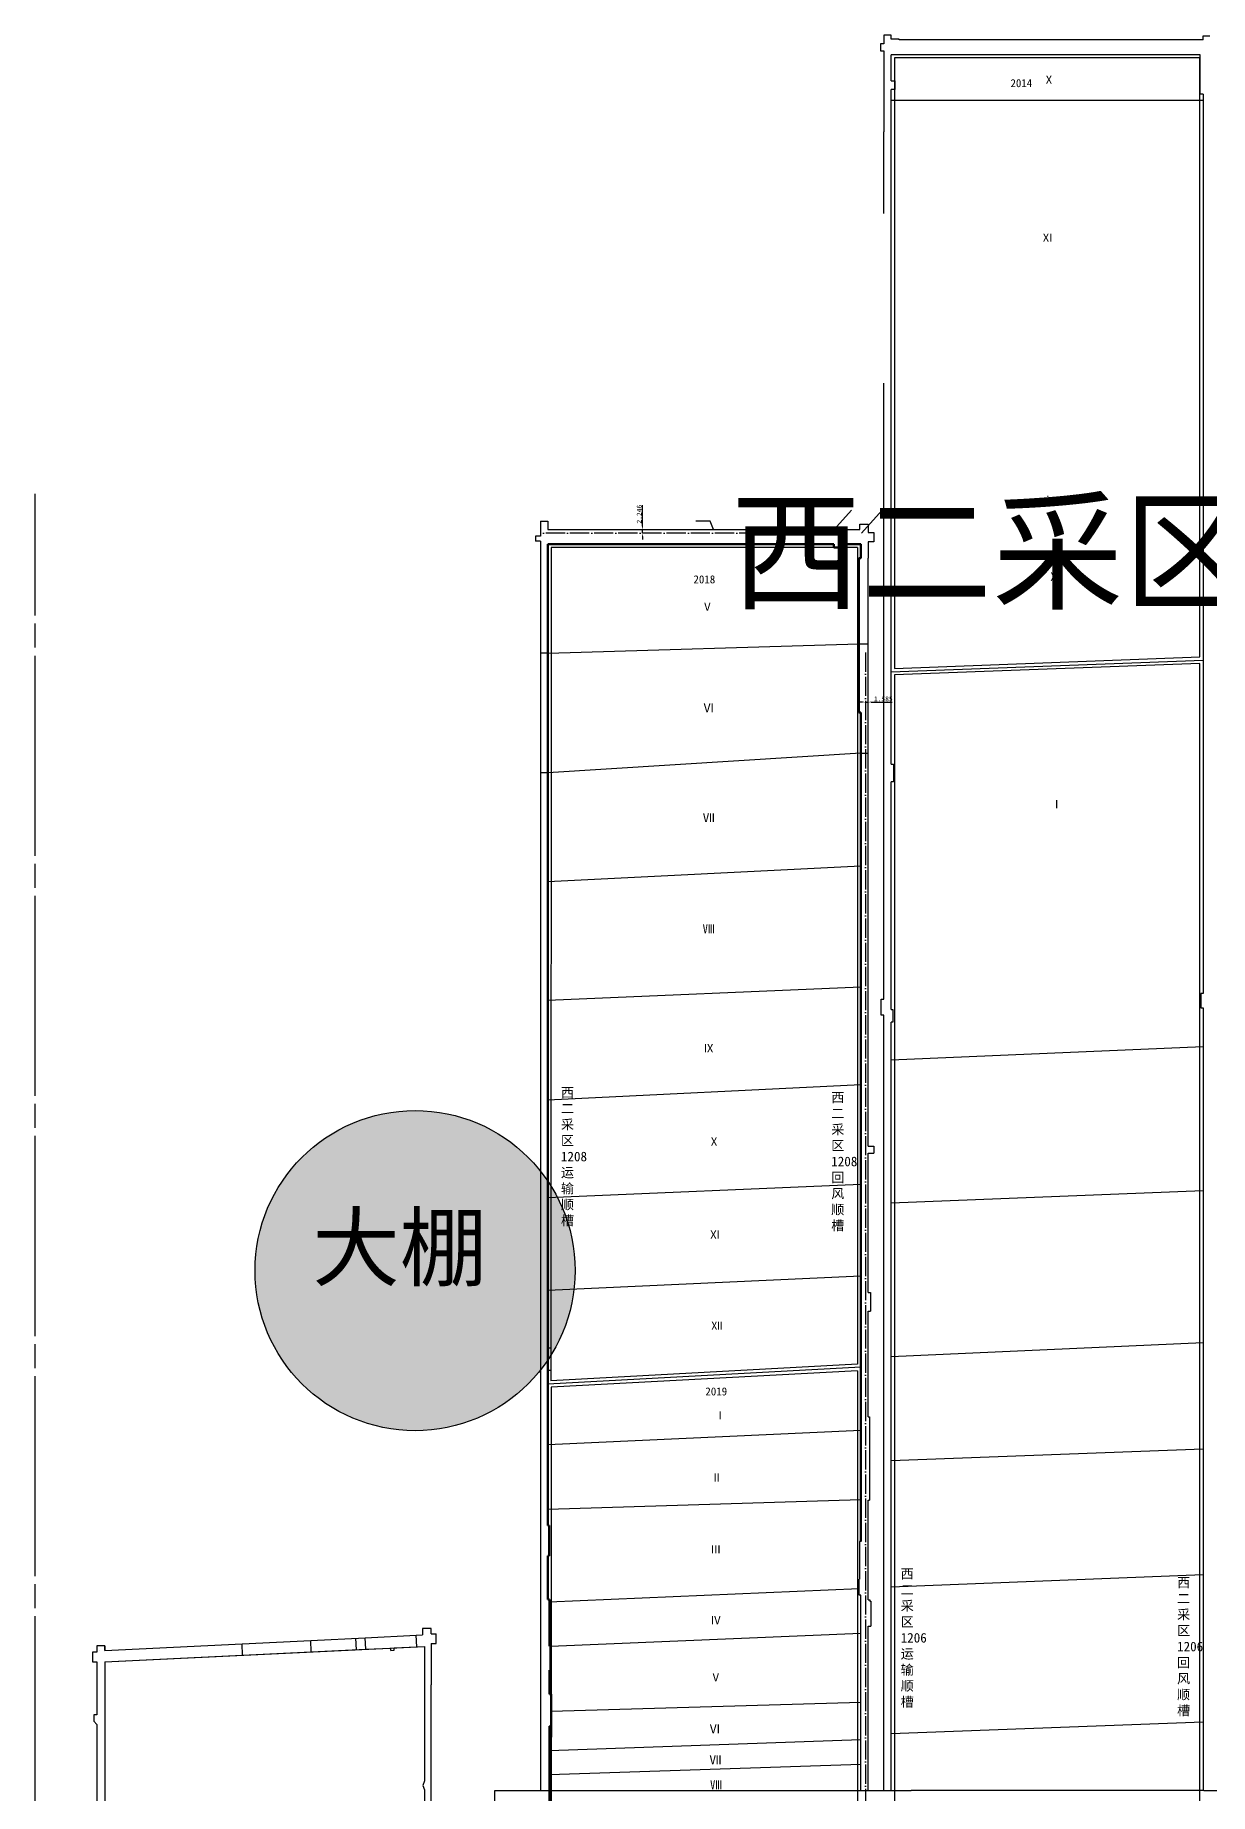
# Model space of a CAD drawing. Header units: millimetres. Extents: x 41513366 to 41522434, y 4590966 to 4600634.
# Drawn here: x 41516612 to 41517346, y 4597773 to 4598871 of the extents above; entities that cross this region are included whole.
import ezdxf

# ---------------------------------------------------------------- set-up
doc = ezdxf.new("R2010")
doc.units = ezdxf.units.MM
doc.header["$PDMODE"] = 35
doc.header["$PDSIZE"] = -5
for name, pattern in [('ACAD_ISO02W100', [15, 12, -3]), ('ACAD_ISO04W100', [30, 24, -3, 0, -3]), ('新采区边界(5K)', [150, 125, -5, 15, -5])]:
    doc.linetypes.add(name, pattern=pattern)
doc.layers.get('0').update_dxf_attribs({"lineweight": 18})
doc.layers.get('Defpoints').update_dxf_attribs({"lineweight": 18})
for name, color, linetype, lineweight in [('12-2采区边界线', 7, 'Continuous', 18), ('12煤巷道', 7, 'Continuous', 18), ('12煤巷道名称', 7, 'Continuous', 18), ('2014年工作面月末位置', 150, 'Continuous', 18), ('2016年12煤进尺', 7, 'Continuous', 18), ('2018年工作面位置', 20, 'Continuous', 18), ('2018年采煤月末位置', 20, 'Continuous', 18), ('7煤巷道', 6, 'Continuous', 18), ('图纸改动标记', 2, 'Continuous', 18), ('岩巷', 30, 'Continuous', 18), ('工作面月末位置', 7, 'Continuous', 18), ('设计', 4, 'Continuous', 18), ('采区名称', 7, 'Continuous', 18), ('采空区工作面颜色', 6, 'Continuous', 18)]:
    doc.layers.add(name, color=color, linetype=linetype, lineweight=lineweight)
doc.styles.add('仿宋_GB2312', font='')
doc.styles.add('图签仿宋', font='')
doc.styles.add('正体', font='')
doc.styles.add('正等线体', font='simhei.ttf')
doc.styles.get('仿宋_GB2312').set_extended_font_data('宋体')
doc.styles.get('图签仿宋').set_extended_font_data('宋体')
doc.styles.get('正体').set_extended_font_data('宋体')
doc.dimstyles.new('测量用', dxfattribs={"dimtxt": 3, "dimasz": 2, "dimexe": 0, "dimexo": 0, "dimgap": 0.5, "dimtad": 1, "dimdec": 3, "dimzin": 0, "dimdsep": 46, "dimtxsty": '图签仿宋', "dimcen": 0.09, "dimdle": 4, "dimaunit": 1, "dimadec": 3, "dimazin": 2, "dimtfac": 1, "dimtdec": 3, "dimtix": 1, "dimtmove": 0, "dimatfit": 3, "dimfxl": 1, "dimtolj": 1, "dimarcsym": 1})

# ---------------------------------------------------------------- blocks, each defined once
blk = doc.blocks.new('*D74')
at = {"layer": '2016年12煤进尺', "color": 0, "linetype": 'Continuous', "lineweight": -2, "ltscale": 2}
for p, q in [((41517129.2, 4598454.5), (41517127.2, 4598454.5)), ((41517131.2, 4598454.5), (41517132.8, 4598454.5)), ((41517134.8, 4598454.5), (41517147.8, 4598454.5))]:
    blk.add_line(p, q, dxfattribs=at)
at = {"layer": '2016年12煤进尺', "color": 0, "ltscale": 2}
for points in [[(41517129.2, 4598454.8), (41517129.2, 4598454.2), (41517131.2, 4598454.5)], [(41517134.8, 4598454.8), (41517134.8, 4598454.2), (41517132.8, 4598454.5)]]:
    blk.add_solid(points, dxfattribs=at)
at = {"layer": 'Defpoints', "color": 0, "ltscale": 2}
for p in [(41517131.2, 4598454.5), (41517132.8, 4598454.5), (41517132.8, 4598454.5)]:
    blk.add_point(p, dxfattribs=at)
at = {"layer": '2016年12煤进尺', "color": 0, "lineweight": -3, "ltscale": 2, "insert": (41517142.3, 4598456.5), "char_height": 3, "attachment_point": 5, "style": '图签仿宋'}
blk.add_mtext('\\A1;1.585', dxfattribs=at)
blk = doc.blocks.new('*D75')
at = {"layer": '2016年12煤进尺', "color": 0, "linetype": 'Continuous', "lineweight": -2, "ltscale": 2}
for p, q in [((41516991.7, 4598564.3), (41516991.7, 4598577.6)), ((41516991.7, 4598560), (41516991.7, 4598562.3)), ((41516991.7, 4598558), (41516991.7, 4598556))]:
    blk.add_line(p, q, dxfattribs=at)
at = {"layer": '2016年12煤进尺', "color": 0, "ltscale": 2}
for points in [[(41516991.4, 4598564.3), (41516992.1, 4598564.3), (41516991.7, 4598562.3)], [(41516991.4, 4598558), (41516992.1, 4598558), (41516991.7, 4598560)]]:
    blk.add_solid(points, dxfattribs=at)
at = {"layer": 'Defpoints', "color": 0, "ltscale": 2}
for p in [(41516991.7, 4598562.3), (41516991.7, 4598562.3), (41516991.7, 4598560)]:
    blk.add_point(p, dxfattribs=at)
at = {"layer": '2016年12煤进尺', "color": 0, "lineweight": -3, "ltscale": 2, "insert": (41516989.7, 4598571.9), "char_height": 3, "attachment_point": 5, "rotation": 90, "style": '图签仿宋'}
blk.add_mtext('\\A1;2.246', dxfattribs=at)

msp = doc.modelspace()

# ---------------------------------------------------------------- hatches: boundary and pattern name
at = {"layer": '2016年12煤进尺', "lineweight": -3, "ltscale": 2}
h = msp.add_hatch(color=256, dxfattribs=at)
h.set_gradient(color1=(255, 255, 0), color2=(255, 191, 0), tint=1)
edge = h.paths.add_edge_path()
edge.add_arc((41516849.629, 4598099.366), 100, 0, 360)

# ---------------------------------------------------------------- linework, layer by layer
at = {"color": 2, "lineweight": -3, "ltscale": 0.5}
for p, q in [((41517122.3441, 4598574.3488), (41517109.449, 4598560.028)), ((41517128.72, 4598560.027), (41517141.6158, 4598574.3488))]:
    msp.add_line(p, q, dxfattribs=at)
at = {"color": 150, "linetype": 'ByBlock', "lineweight": -3, "ltscale": 0.5}
for p, q in [((41517128.1986, 4597999.393), (41516932.6002, 4597990.57)), ((41517128.2, 4597956.224), (41516932.6, 4597950.088)), ((41516933.5, 4597892.379), (41517127.2, 4597900.752)), ((41517128.2, 4597872.767), (41516934.2001, 4597864.6529)), ((41516934.6, 4597824.26), (41517128.2, 4597829.687)), ((41516933.6, 4597799.4949), (41517128.2, 4597806.49)), ((41517128.2, 4597790.796), (41516933.6, 4597784.3849))]:
    msp.add_line(p, q, dxfattribs=at)
at = {"layer": '12-2采区边界线', "linetype": '新采区边界(5K)', "lineweight": -3}
msp.add_line((41516612.1699, 4596408.4962), (41516612.1699, 4598584.6796), dxfattribs=at)
at = {"layer": '12煤巷道', "lineweight": -3}
for p, q in [((41516928.0049, 4598558.074), (41516925, 4598558.074)), ((41516925, 4598558.074), (41516925, 4598555.074)), ((41516928, 4598567.574), (41516928, 4598558.074)), ((41516928.0001, 4598567.574), (41516932.6018, 4598567.574)), ((41516932.6018, 4598567.574), (41516932.6016, 4598562.274)), ((41516932.6016, 4598562.274), (41517127.6, 4598562.274)), ((41516928.0001, 4598555.074), (41516925, 4598555.074)), ((41516928, 4598555.074), (41516928, 4598535.1872)), ((41516928, 4598535.1872), (41516928, 4597774.6311)), ((41517132.8, 4598177.034), (41517132.8, 4598544.412)), ((41517132.8, 4598177.034), (41517136.4, 4598177.034)), ((41517132.8, 4598085.784), (41517132.8, 4598172.734)), ((41517132.8, 4598172.734), (41517136.4, 4598172.734)), ((41517136.4, 4598177.034), (41517136.4, 4598172.734)), ((41517132.8, 4598007.94), (41517132.8, 4598073.984)), ((41517132.8, 4597893.755), (41517132.8, 4597955.94)), ((41517128.2, 4597774.6392), (41517128.2, 4597896.554)), ((41517134.6, 4597892.955), (41517134.6, 4597877.155)), ((41517132.8, 4597774.6393), (41517132.8, 4597877.155)), ((41517132.8, 4597877.155), (41517134.6, 4597877.155))]:
    msp.add_line(p, q, dxfattribs=at)
at = {"layer": '12煤巷道', "color": 1, "lineweight": 50}
for p, q in [((41516932.6012, 4598553.074), (41516932.6005, 4598535.1872)), ((41517111.449, 4598553.074), (41516932.6012, 4598553.074)), ((41516932.6005, 4598535.1872), (41516932.6, 4598051.084)), ((41517127, 4598544.412), (41517127, 4598447.954)), ((41517128.2, 4598447.954), (41517127, 4598447.954)), ((41517128.2, 4597930.054), (41517128.2, 4598447.954)), ((41516932.6, 4598037.084), (41516932.6, 4597940.239)), ((41516932.6, 4597921.239), (41516932.6, 4597893.8361)), ((41516933.6, 4597893.8361), (41516932.6, 4597893.8361)), ((41516933.6, 4597864.831), (41516933.6, 4597893.8361)), ((41516933.6, 4597834.831), (41516933.6, 4597849.831)), ((41516933.6, 4597834.831), (41516934.6, 4597834.831)), ((41516934.6, 4597834.831), (41516934.6, 4597807.8186)), ((41516933.6, 4597635.038), (41516933.6, 4597814.831)), ((41516933.6, 4597814.831), (41516934.6, 4597814.831))]:
    msp.add_line(p, q, dxfattribs=at)
at = {"layer": '12煤巷道', "color": 0, "lineweight": -3}
for p, q in [((41517132.8, 4598085.784), (41517134.2, 4598085.784)), ((41517134.2, 4598085.784), (41517134.2, 4598073.984)), ((41517132.8, 4598073.984), (41517134.2, 4598073.984)), ((41517132.8, 4598007.94), (41517133.7, 4598007.94)), ((41517133.7, 4598007.94), (41517133.7, 4597955.94)), ((41517132.8, 4597955.94), (41517133.7, 4597955.94)), ((41517128.2, 4597930.054), (41517127.4, 4597930.054)), ((41517127.4, 4597930.054), (41517127.4, 4597906.554)), ((41517127.2, 4597896.554), (41517127.2, 4597906.554)), ((41517127.4, 4597906.554), (41517127.2, 4597906.554)), ((41517128.2, 4597896.554), (41517127.2, 4597896.554)), ((41517132.8, 4597893.755), (41517133.8, 4597893.755)), ((41517133.8, 4597893.755), (41517133.8, 4597892.955)), ((41517133.8, 4597892.955), (41517134.6, 4597892.955))]:
    msp.add_line(p, q, dxfattribs=at)
at = {"layer": '12煤巷道', "lineweight": -3}
for points in [[(41517142.5999, 4598865.755), (41517140.5999, 4598865.755), (41517140.5999, 4598861.255), (41517142.5999, 4598861.255)], [(41517147.2, 4598871.1007), (41517142.6, 4598871.1007), (41517142.5999, 4598865.755)], [(41517147.2, 4598868.702), (41517147.2, 4598871.102)], [(41517147.2, 4598868.702), (41517147.2, 4598871.102)], [(41517152.2, 4598868.102), (41517152.2, 4598868.702), (41517147.2, 4598868.702)], [(41517170.207, 4598868.102), (41517152.2, 4598868.102)], [(41517292.2159, 4598868.1017), (41517258.2111, 4598868.1012), (41517170.207, 4598868.102)], [(41517342.1931, 4598868.102), (41517292.2159, 4598868.1017)], [(41517342.1931, 4598868.102), (41517342.1931, 4598870.702), (41517346.3931, 4598870.702)], [(41517142.5999, 4598861.255), (41517142.6, 4598810.677)], [(41517147.2, 4598842.602), (41517147.2, 4598858.902)], [(41517170.207, 4598858.902), (41517147.2, 4598858.902)], [(41517292.2157, 4598858.9026), (41517258.2109, 4598858.9012), (41517170.207, 4598858.902)], [(41517340.4376, 4598858.902), (41517292.2157, 4598858.9026)], [(41517340.4376, 4598834.2106), (41517340.4376, 4598858.902)], [(41517147.2, 4598842.602), (41517149.4, 4598842.602), (41517149.4, 4598837.102), (41517147.2, 4598837.102)], [(41517147.2, 4598810.6769), (41517147.2, 4598837.102)], [(41517342.2, 4598834.215), (41517340.4376, 4598834.2106)], [(41517342.2, 4598834.215), (41517342.2, 4598783.281)], [(41517142.6, 4598759.6679), (41517142.6, 4598810.677)], [(41517147.2, 4598759.6679), (41517147.2, 4598810.6769)], [(41517342.2, 4598783.281), (41517342.2, 4598771.279)], [(41517342.2, 4598771.279), (41517342.2, 4598672.2789)], [(41517147.2, 4598653.6679), (41517147.2, 4598759.6679)], [(41517342.2, 4598672.2789), (41517342.2, 4598574.279)], [(41517142.6, 4598579.6679), (41517142.6, 4598653.6679)], [(41517147.2, 4598579.6679), (41517147.2, 4598653.6679)], [(41517142.6, 4598476.668), (41517142.6, 4598579.6679)], [(41517147.2, 4598476.6679), (41517147.2, 4598579.6679)], [(41517342.2, 4598574.279), (41517342.2, 4598464.279)], [(41517127.6, 4598562.274), (41517127.6, 4598565.674), (41517132.8, 4598565.674), (41517132.8, 4598560.374), (41517136.419, 4598560.374), (41517136.419, 4598554.674), (41517132.8, 4598554.674), (41517132.8, 4598544.412)], [(41517142.6, 4598391.668), (41517142.6, 4598476.668)], [(41517147.2, 4598415.641), (41517147.2, 4598476.6679)], [(41517342.2, 4598464.279), (41517342.2, 4598393.279)], [(41517147.2, 4598415.641), (41517148.7, 4598415.641), (41517148.7, 4598404.641), (41517147.2, 4598404.641)], [(41517147.2, 4598391.6679), (41517147.2, 4598404.641)], [(41517342.2, 4598393.279), (41517342.2, 4598315.279)], [(41517142.6, 4598296.668), (41517142.6, 4598391.668)], [(41517147.2, 4598296.6679), (41517147.2, 4598391.6679)], [(41517342.2, 4598315.279), (41517342.2, 4598272.468)], [(41517142.6, 4598269.006), (41517142.6, 4598296.668)], [(41517147.2, 4598262.506), (41517147.2, 4598296.6679)], [(41517342.2, 4598272.468), (41517340.8, 4598272.468), (41517340.8, 4598263.468), (41517342.2, 4598263.468)], [(41517142.5985, 4598259.006), (41517140.8985, 4598259.006), (41517140.8985, 4598269.006), (41517142.5985, 4598269.006)], [(41517147.2, 4598262.506), (41517148.2, 4598262.506), (41517148.2, 4598254.506), (41517147.2, 4598254.506)], [(41517342.2, 4598263.468), (41517342.2, 4598240.279)], [(41517142.6, 4598236.668), (41517142.6, 4598259.006)], [(41517147.2, 4598236.668), (41517147.2, 4598254.506)], [(41517342.2, 4598240.279), (41517342.2, 4598172.229)], [(41517142.6, 4598165.663), (41517142.6, 4598236.668)], [(41517147.2, 4598165.663), (41517147.2, 4598236.668)], [(41517142.6, 4598053.655), (41517142.6, 4598165.663)], [(41517147.2, 4598053.6549), (41517147.2, 4598165.663)], [(41517342.2, 4598172.229), (41517342.2, 4598149.2247)], [(41517342.2, 4598149.2247), (41517342.2, 4598070.179)], [(41517342.2, 4598070.179), (41517342.2, 4598010.179)], [(41517142.6, 4597976.653), (41517142.6, 4598053.655)], [(41517147.2, 4597976.653), (41517147.2, 4598053.6549)], [(41517342.2, 4598010.179), (41517342.2, 4597959.281)], [(41517142.6, 4597876.653), (41517142.6, 4597976.653)], [(41517147.2, 4597876.653), (41517147.2, 4597976.653)], [(41517342.2, 4597959.281), (41517342.2, 4597887.281)], [(41517342.2, 4597887.281), (41517342.2, 4597804.278)], [(41517142.6, 4597781.66), (41517142.6, 4597876.653)], [(41517147.2, 4597781.66), (41517147.2, 4597876.653)], [(41517342.2, 4597804.278), (41517342.2, 4597774.635)], [(41517142.6, 4597774.6396), (41517142.6, 4597781.66)], [(41517147.2, 4597774.6397), (41517147.2, 4597781.66)]]:
    msp.add_lwpolyline(points, dxfattribs=at)
at = {"layer": '12煤巷道', "color": 1, "lineweight": 50}
msp.add_lwpolyline([(41516933.6, 4597849.831), (41516934.2001, 4597849.831), (41516934.2001, 4597864.831), (41516933.6, 4597864.831)], dxfattribs=at)
at = {"layer": '2014年工作面月末位置', "color": 150, "lineweight": -3}
for p, q in [((41517126.2, 4598036.8418), (41516934.6003, 4598026.5564)), ((41517126.2, 4598036.8418), (41517126.2, 4597688.5719)), ((41516934.6003, 4598026.5564), (41516934.6626, 4597676.1112))]:
    msp.add_line(p, q, dxfattribs=at)
msp.add_lwpolyline([(41517340.2, 4598856.8998), (41517149.2, 4598856.902), (41517149.2, 4598475.4508), (41517340.2, 4598482.7058)], close=True, dxfattribs=at)
at = {"layer": '2016年12煤进尺', "color": 0, "lineweight": -3, "ltscale": 2}
for p, q in [((41516932.6018, 4598484.994), (41516928, 4598484.994)), ((41517127, 4598490.827), (41517132.8, 4598490.827)), ((41517128.2, 4598422.627), (41517132.8, 4598422.627)), ((41516932.6013, 4598410.211), (41516928, 4598410.2111)), ((41516655.755, 4597854.872), (41516855.555, 4597864.641))]:
    msp.add_line(p, q, dxfattribs=at)
at = {"layer": '2016年12煤进尺', "color": 1, "lineweight": 50, "ltscale": 2}
msp.add_line((41516932.6, 4598051.084), (41516932.6, 4598037.084), dxfattribs=at)
at = {"layer": '2016年12煤进尺', "lineweight": 30, "ltscale": 2}
msp.add_circle((41516849.629, 4598099.366), 100, dxfattribs=at)
at = {"layer": '2018年工作面位置', "color": 20, "lineweight": -3}
for p, q in [((41516934.6012, 4598551.074), (41516934.5807, 4598030.5612)), ((41517126.2, 4598551.074), (41516934.6012, 4598551.074)), ((41517126.2, 4598040.8475), (41516934.5807, 4598030.5612))]:
    msp.add_line(p, q, dxfattribs=at)
msp.add_lwpolyline([(41517126.2, 4598551.074), (41517126.2, 4598040.8475)], dxfattribs=at)
at = {"layer": '2018年采煤月末位置', "color": 20, "lineweight": -3, "ltscale": 0.5}
for p, q in [((41516932.6018, 4598484.994), (41517127, 4598490.827)), ((41517128.2, 4598422.627), (41516932.6013, 4598410.211)), ((41516932.6015, 4598342.357), (41517128.2, 4598352.295)), ((41516932.602, 4598268.364), (41517128.2, 4598276.726)), ((41517128.2, 4598215.485), (41516932.6012, 4598205.876)), ((41517128.2, 4598153.233), (41516932.6018, 4598144.796)), ((41517128.2, 4598095.892), (41516932.6024, 4598087.017)), ((41517128.2, 4598038.952), (41516932.6011, 4598028.452))]:
    msp.add_line(p, q, dxfattribs=at)
at = {"layer": '7煤巷道', "color": 6, "lineweight": -3}
for p, q in [((41516650.755, 4597864.9), (41516650.755, 4597861)), ((41516655.755, 4597862.0806), (41516784.4309, 4597868.3748)), ((41516655.755, 4597862.0806), (41516655.755, 4597864.9)), ((41516741.8282, 4597859.0805), (41516741.4766, 4597866.2719)), ((41516850.7368, 4597864.4056), (41516850.3851, 4597871.597)), ((41516655.755, 4597854.872), (41516784.7821, 4597861.1807))]:
    msp.add_line(p, q, dxfattribs=at)
at = {"layer": '7煤巷道', "lineweight": -3}
for p, q in [((41516859.755, 4597872.519), (41516862.731, 4597872.519)), ((41516859.755, 4597866.419), (41516862.731, 4597866.419)), ((41516862.731, 4597866.419), (41516862.731, 4597872.519)), ((41516650.755, 4597861), (41516647.955, 4597861)), ((41516647.955, 4597861), (41516647.955, 4597855)), ((41516647.955, 4597855), (41516650.755, 4597855)), ((41516859.755, 4597694.372), (41516859.755, 4597840.648)), ((41516855.555, 4597780.623), (41516854.455, 4597777.823)), ((41516854.455, 4597777.823), (41516855.555, 4597775.023)), ((41516899.502, 4597609.5903), (41516899.502, 4597774.6264))]:
    msp.add_line(p, q, dxfattribs=at)
at = {"layer": '7煤巷道', "color": 6, "lineweight": -3}
for points in [[(41516650.755, 4597864.9), (41516650.755, 4597861)], [(41516655.755, 4597864.9), (41516650.755, 4597864.9)], [(41516655.755, 4597864.9), (41516650.755, 4597864.9)], [(41516655.755, 4597864.9), (41516655.755, 4597862.0806)], [(41516784.4308, 4597868.3774), (41516818.4238, 4597870.0368)], [(41516784.7821, 4597861.1807), (41516784.4309, 4597868.3748)], [(41516812.9728, 4597862.5216), (41516812.6216, 4597869.7157)], [(41516818.775, 4597862.8427), (41516818.4238, 4597870.0368)], [(41516650.755, 4597855), (41516650.755, 4597821.872)], [(41516655.755, 4597854.872), (41516655.755, 4597821.109)], [(41516784.7821, 4597861.1807), (41516818.775, 4597862.8427)], [(41516650.755, 4597821.872), (41516648.755, 4597821.872), (41516648.755, 4597817.872)], [(41516655.755, 4597821.109), (41516655.755, 4596909.095)], [(41516648.755, 4597817.872), (41516650.755, 4597815.872)], [(41516650.755, 4597815.872), (41516650.755, 4596966.615)]]:
    msp.add_lwpolyline(points, dxfattribs=at)
at = {"layer": '7煤巷道', "lineweight": -3}
for points in [[(41516818.4238, 4597870.0368), (41516850.3851, 4597871.5972)], [(41516850.3851, 4597871.5972), (41516854.355, 4597871.791)], [(41516859.755, 4597872.519), (41516859.755, 4597875.819), (41516854.355, 4597875.819), (41516854.355, 4597871.7911)], [(41516859.755, 4597866.419), (41516859.755, 4597840.648)], [(41516818.775, 4597862.8427), (41516834.5069, 4597863.6119)], [(41516834.5801, 4597862.1156), (41516834.5069, 4597863.612)], [(41516834.5801, 4597862.1156), (41516834.5069, 4597863.612)], [(41516834.5801, 4597862.1156), (41516836.5777, 4597862.2133)], [(41516834.5801, 4597862.1156), (41516836.5777, 4597862.2133)], [(41516836.5045, 4597863.7096), (41516850.7368, 4597864.4054)], [(41516836.5777, 4597862.2133), (41516836.5045, 4597863.7097)], [(41516836.5777, 4597862.2133), (41516836.5045, 4597863.7097)], [(41516850.7368, 4597864.4054), (41516855.555, 4597864.641)], [(41516855.555, 4597864.641), (41516855.555, 4597840.648)], [(41516855.555, 4597840.648), (41516855.555, 4597780.623)], [(41516855.555, 4597775.023), (41516855.555, 4597726.023)], [(41517342.718, 4597774.635), (41517255.05, 4597774.639)], [(41517342.718, 4597774.635), (41517385.174, 4597774.634), (41517465.541, 4597774.632)]]:
    msp.add_lwpolyline(points, dxfattribs=at)
for points in [[(41516899.502, 4597774.6264), (41516981.5369, 4597774.64, -0.000051631), (41516981.537, 4597774.64), (41517030.881, 4597774.638), (41517080.199, 4597774.638), (41517159.685, 4597774.64)], [(41517255.05, 4597774.639), (41517207.158, 4597774.641, 0.000015706), (41517207.158, 4597774.641), (41517159.685, 4597774.64)]]:
    msp.add_lwpolyline(points, format="xyb", dxfattribs=at)
at = {"layer": '图纸改动标记', "color": 0, "lineweight": -3, "ltscale": 2}
for p, q in [((41516932.6018, 4598051.084), (41516934.4018, 4598051.084)), ((41516934.4018, 4598051.084), (41516934.4018, 4598037.084)), ((41516932.6018, 4598037.084), (41516934.4018, 4598037.084))]:
    msp.add_line(p, q, dxfattribs=at)
at = {"layer": '图纸改动标记', "color": 1, "lineweight": 50, "ltscale": 2}
for p, q in [((41516933.5, 4597940.2389), (41516932.6, 4597940.239)), ((41516933.5, 4597940.239), (41516933.5, 4597921.239)), ((41516933.5, 4597921.2389), (41516932.6, 4597921.239))]:
    msp.add_line(p, q, dxfattribs=at)
at = {"layer": '图纸改动标记', "color": 3, "lineweight": -3, "ltscale": 2}
msp.add_lwpolyline([(41517245.2917, 4598582.8879), (41517244.8395, 4598582.843)], dxfattribs=at)
at = {"layer": '图纸改动标记', "color": 0, "lineweight": -3, "ltscale": 2}
msp.add_lwpolyline([(41517036.149, 4598562.274), (41517034.1431, 4598567.5924), (41517025.0284, 4598567.5924)], dxfattribs=at)
at = {"layer": '图纸改动标记', "color": 1, "lineweight": 50, "ltscale": 2}
msp.add_lwpolyline([(41517111.449, 4598553.074), (41517111.449, 4598551.074), (41517118.449, 4598551.074), (41517118.449, 4598553.074), (41517128.2, 4598553.074), (41517128.2, 4598544.412), (41517127, 4598544.412)], dxfattribs=at)
at = {"layer": '图纸改动标记', "color": 4, "linetype": 'ACAD_ISO02W100', "lineweight": -3}
for points in [[(41516839.5727, 4597863.8596), (41516839.5741, 4597863.8597)], [(41516855.555, 4597861.792), (41516855.555, 4597859.192)], [(41516859.755, 4597861.792), (41516859.755, 4597858.792)]]:
    msp.add_lwpolyline(points, dxfattribs=at)
at = {"layer": '岩巷', "color": 3, "linetype": 'ACAD_ISO04W100', "lineweight": -3, "ltscale": 0.5}
msp.add_line((41517109.449, 4598560.028), (41516928, 4598560.028), dxfattribs=at)
at = {"layer": '工作面月末位置', "color": 150, "lineweight": -3}
for points in [[(41517147.2, 4598830.5861), (41517342.2, 4598830.404)], [(41517147.2, 4598473.3734), (41517342.2, 4598480.7803)]]:
    msp.add_lwpolyline(points, dxfattribs=at)
at = {"layer": '工作面月末位置', "color": 205, "lineweight": -3}
for points in [[(41517147.2, 4598230.9481), (41517342.2, 4598239.3229)], [(41517147.2, 4598141.6503), (41517342.2, 4598149.4424)], [(41517342.2, 4598054.2021), (41517147.2, 4598045.5285)], [(41517147.2, 4597980.8355), (41517342.2, 4597988.0405)], [(41517147.2, 4597901.8822), (41517342.2, 4597909.5533)], [(41517147.2, 4597810.1331), (41517342.2, 4597817.4505)]]:
    msp.add_lwpolyline(points, dxfattribs=at)
at = {"layer": '设计', "color": 2, "linetype": 'ACAD_ISO04W100', "lineweight": -3, "ltscale": 0.5}
msp.add_line((41517131.215, 4598485.412), (41517131.215, 4596959.639), dxfattribs=at)
at = {"layer": '设计', "color": 1, "linetype": 'ACAD_ISO04W100', "lineweight": -3}
msp.add_lwpolyline([(41516652.1748, 4597861.9), (41516652.15, 4597861.9)], dxfattribs=at)
at = {"layer": '采空区工作面颜色', "color": 205, "lineweight": -3}
msp.add_lwpolyline([(41517340.2, 4598478.7029), (41517149.2, 4598471.448), (41517149.2, 4597306.919), (41517340.2, 4597313.658), (41517340.2, 4598478.7027)], dxfattribs=at)

# ---------------------------------------------------------------- texts
at = {"layer": '12煤巷道名称', "lineweight": -3, "char_height": 6, "attachment_point": 1, "style": '仿宋_GB2312'}
for s, insert, width in [('西\\P二\\P采\\P区\\P1208\\P运\\P输\\P顺\\P槽 ', (41516940.7923, 4598213.6485), 263.066512), ('西\\P二\\P采\\P区\\P1208\\P回\\P风\\P顺\\P槽 ', (41517109.7524, 4598210.5598), 264.899617)]:
    msp.add_mtext(s, dxfattribs=dict(at, insert=insert, width=width))
at = {"layer": '12煤巷道名称', "color": 7, "lineweight": -3, "char_height": 6, "width": 264.899617, "attachment_point": 1, "style": '仿宋_GB2312'}
for s, insert in [('西\\P二\\P采\\P区\\P1206 \\P运\\P输\\P顺\\P槽 ', (41517153.1481, 4597913.016)), ('西\\P二\\P采\\P区\\P1206\\P回\\P风\\P顺\\P槽 ', (41517325.9176, 4597907.5506))]:
    msp.add_mtext(s, dxfattribs=dict(at, insert=insert))
at = {"layer": '2014年工作面月末位置', "color": 150, "lineweight": -3, "char_height": 5, "width": 172.213633, "attachment_point": 1, "style": '正体'}
for s, insert in [('2014', (41517221.7765, 4598843.6431)), ('Ⅹ', (41517242.4032, 4598845.7353)), ('2019', (41517031.083, 4598026.3853)), ('Ⅰ', (41517036.9362, 4598011.427)), ('Ⅱ', (41517034.7394, 4597972.5604)), ('Ⅲ', (41517034.1907, 4597927.6815)), ('Ⅳ', (41517034.1773, 4597883.4373)), ('Ⅴ', (41517034.1773, 4597847.7318)), ('{\\H1.083x;Ⅵ}', (41517033.3845, 4597815.8089)), ('{\\H1.083x;Ⅶ}', (41517033.7657, 4597796.4241)), ('{\\H1.083x;Ⅷ}', (41517034.2009, 4597780.8041))]:
    msp.add_mtext(s, dxfattribs=dict(at, insert=insert))
at = {"layer": '2016年12煤进尺', "lineweight": -3, "ltscale": 2, "insert": (41516785.4422, 4598133.9161), "char_height": 40, "width": 217.41152, "attachment_point": 1, "style": '仿宋_GB2312'}
msp.add_mtext('大棚', dxfattribs=at)
at = {"layer": '2018年工作面位置', "lineweight": -3, "insert": (41517023.6369, 4598533.6719), "char_height": 5, "width": 25.592271, "attachment_point": 1, "style": '正体'}
msp.add_mtext('2018', dxfattribs=at)
at = {"layer": '2018年采煤月末位置', "lineweight": -3, "insert": (41517028.9148, 4598516.5133), "char_height": 5, "width": 108.356864, "attachment_point": 1, "style": '正体'}
msp.add_mtext('Ⅴ', dxfattribs=at)
at = {"layer": '工作面月末位置', "color": 150, "lineweight": -3, "char_height": 5, "style": '正体'}
for s, insert, width, attachment_point in [('Ⅺ', (41517241.5707, 4598744.5303), 8.916667, 4), ('{\\H1.083x;Ⅻ}', (41517250.5138, 4598532.758), 16.133998, 5)]:
    msp.add_mtext(s, dxfattribs=dict(at, insert=insert, width=width, attachment_point=attachment_point))
at = {"layer": '工作面月末位置', "color": 20, "lineweight": -3, "ltscale": 0.5, "char_height": 5, "style": '正等线体'}
for s, insert, width, attachment_point in [('{\\fsimsun|b0|i0|c134|p49;\\H1.083x;Ⅵ}', (41517029.5627, 4598453.5285), 58.625452, 1), ('{\\fsimsun|b0|i0|c134|p49;\\H1.083x;Ⅶ}', (41517029.5627, 4598384.9064), 58.625452, 1), ('{\\fsimsun|b0|i0|c134|p49;\\H1.083x;Ⅷ}', (41517029.5627, 4598315.4384), 58.625452, 1), ('Ⅸ', (41517036.4662, 4598238.2069), 7.247191, 6), ('Ⅹ', (41517033.0776, 4598182.4117), 55.3554, 1), ('Ⅺ', (41517033.7184, 4598124.292), 55.3554, 1), ('Ⅻ', (41517034.9141, 4598067.3739), 55.3554, 1)]:
    msp.add_mtext(s, dxfattribs=dict(at, insert=insert, width=width, attachment_point=attachment_point))
at = {"layer": '工作面月末位置', "color": 205, "lineweight": -3, "insert": (41517247.2351, 4598393.2073), "char_height": 5, "width": 172.213633, "attachment_point": 1, "style": '正体'}
msp.add_mtext('Ⅰ', dxfattribs=at)
at = {"layer": '采区名称', "color": 7, "lineweight": -3, "insert": (41517046.7516, 4598512.2297), "char_height": 60, "width": 501.067416, "attachment_point": 7, "style": '正等线体'}
msp.add_mtext('西二采区', dxfattribs=at)

# ---------------------------------------------------------------- dimensions: what is measured, and where the dimension line sits
at = {"layer": '2016年12煤进尺', "color": 3, "lineweight": -3, "ltscale": 2}
dim = msp.add_linear_dim(base=(41516991.7302, 4598562.274), p1=(41516991.7302, 4598560.028), p2=(41516991.7302, 4598562.274), angle=90, dimstyle='测量用', override={"dimsah": 1, "dimtzin": 0}, dxfattribs=at)
dim.commit()
dim.dimension.update_dxf_attribs({"geometry": '*D75', "text_midpoint": (41516991.7302, 4598571.9193), "dimtype": 160})
at = {"layer": '2016年12煤进尺', "color": 2, "lineweight": -3, "ltscale": 2}
dim = msp.add_linear_dim(base=(41517132.8, 4598454.4949), p1=(41517131.215, 4598454.4949), p2=(41517132.8, 4598454.4949), dimstyle='测量用', override={"dimsah": 1, "dimtzin": 0}, dxfattribs=at)
dim.commit()
dim.dimension.update_dxf_attribs({"geometry": '*D74', "text_midpoint": (41517142.286, 4598454.4949), "dimtype": 160})

doc.saveas('drawing.dxf')
